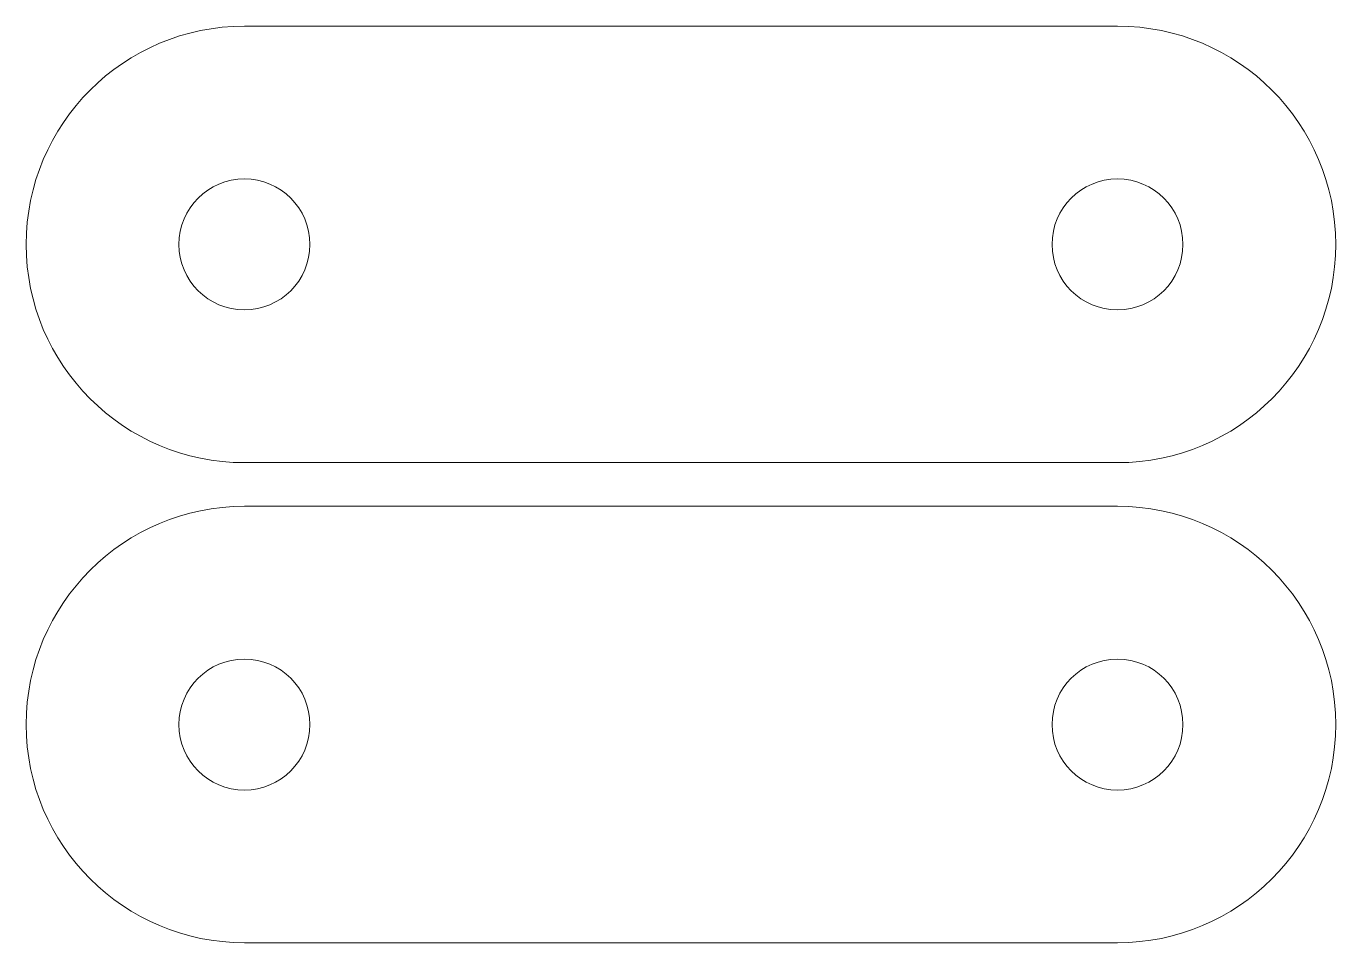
# Model space of a CAD drawing. Extents: x 0.01 to 1.51, y 0.01 to 1.06.
import ezdxf

# ---------------------------------------------------------------- set-up
doc = ezdxf.new("R2010")
doc.units = 0
doc.header["$MEASUREMENT"] = 0
doc.layers.add('holes', color=1, linetype='Continuous')
doc.layers.add('outline', color=3, linetype='Continuous')

msp = doc.modelspace()

# ---------------------------------------------------------------- linework, layer by layer
at = {"layer": 'holes', "linetype": 'Continuous', "lineweight": 0}
for centre in [(0.2635, 0.8134), (1.2635, 0.8134), (0.2635, 0.2634), (1.2635, 0.2634)]:
    msp.add_circle(centre, 0.075, dxfattribs=at)
at = {"layer": 'outline', "linetype": 'Continuous', "lineweight": 0, "flags": 128}
for points in [[(1.2635, 0.5634), (0.2635, 0.5634, -1), (0.2635, 1.0634), (1.2635, 1.0634, -1)], [(1.2635, 0.0134), (0.2635, 0.0134, -1), (0.2635, 0.5134), (1.2635, 0.5134, -1)]]:
    msp.add_lwpolyline(points, format="xyb", close=True, dxfattribs=at)

doc.saveas('drawing.dxf')
